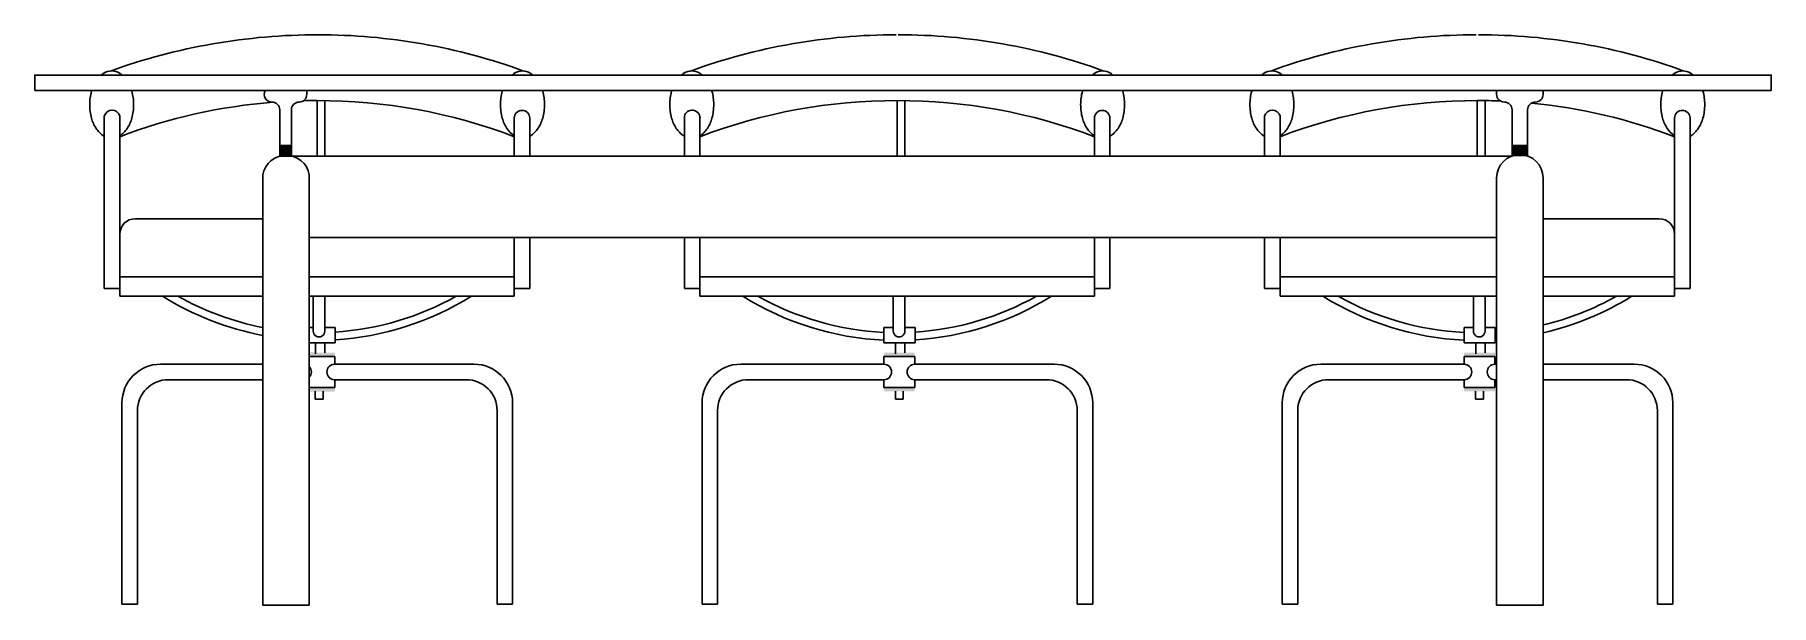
# Model space of a CAD drawing. Extents: x -11 to 213, y 0 to 74.
import ezdxf

# ---------------------------------------------------------------- set-up
doc = ezdxf.new("R2010")
doc.units = 0
doc.header["$LTSCALE"] = 50
doc.header["$MEASUREMENT"] = 0
doc.layers.get('0').update_dxf_attribs({"linetype": 'CONTINUOUS'})

msp = doc.modelspace()

# ---------------------------------------------------------------- linework, layer by layer
at = {"color": 0, "linetype": 'ByBlock'}
for p, q in [((-11.28, 68.36), (-11.28, 66.36)), ((23.9, 65.86), (23.9, 66.36)), ((177.72, 65.86), (177.72, 66.36)), ((183.72, 66.36), (183.72, 65.86)), ((-2.28, 40.79), (-2.28, 63.03)), ((-0.28, 63.03), (-0.28, 39.79)), ((20.4, 63.86), (20.4, 57.86)), ((21.9, 57.86), (21.9, 63.86)), ((25.22, 57.86), (25.22, 65.06)), ((26.22, 65.06), (26.22, 57.86)), ((72.72, 57.86), (72.72, 63.03)), ((74.72, 63.03), (74.72, 57.86)), ((100.22, 57.86), (100.22, 65.06)), ((101.22, 65.06), (101.22, 57.86)), ((147.72, 57.86), (147.72, 63.03)), ((149.72, 63.03), (149.72, 57.86)), ((175.22, 57.86), (175.22, 65.06)), ((176.22, 65.06), (176.22, 57.86)), ((179.72, 57.86), (179.72, 63.86)), ((181.72, 63.86), (181.72, 57.86)), ((50.72, 62.79), (50.72, 57.86)), ((52.72, 62.79), (52.72, 57.86)), ((125.72, 62.79), (125.72, 57.86)), ((127.72, 62.79), (127.72, 57.86)), ((200.72, 62.79), (200.72, 39.79)), ((202.72, 62.79), (202.72, 40.79)), ((179.72, 57.86), (20.4, 57.86)), ((18.22, 49.79), (1.72, 49.79)), ((198.72, 49.79), (183.72, 49.79)), ((24.22, 47.36), (177.72, 47.36)), ((50.72, 47.36), (50.72, 39.79)), ((52.72, 47.36), (52.72, 40.79)), ((72.72, 40.79), (72.72, 47.36)), ((74.72, 47.36), (74.72, 39.79)), ((125.72, 47.36), (125.72, 39.79)), ((127.72, 47.36), (127.72, 40.79)), ((147.72, 40.79), (147.72, 47.36)), ((149.72, 47.36), (149.72, 39.79)), ((-2.28, 40.79), (-0.28, 40.79)), ((-0.28, 42.29), (18.22, 42.29)), ((24.22, 42.29), (50.72, 42.29)), ((50.72, 40.79), (52.22, 40.79)), ((52.72, 40.79), (50.72, 40.79)), ((72.72, 40.79), (74.72, 40.79)), ((74.72, 42.29), (125.72, 42.29)), ((125.72, 40.79), (127.22, 40.79)), ((127.72, 40.79), (125.72, 40.79)), ((147.72, 40.79), (149.72, 40.79)), ((149.72, 42.29), (177.72, 42.29)), ((183.72, 42.29), (200.72, 42.29)), ((200.72, 40.79), (202.22, 40.79)), ((202.72, 40.79), (200.72, 40.79)), ((-0.28, 39.79), (18.22, 39.79)), ((5.22, 39.79), (5.22, 39.79)), ((24.22, 39.79), (50.72, 39.79)), ((24.72, 35.29), (24.72, 39.79)), ((25.02, 39.79), (26.22, 39.79)), ((26.22, 39.79), (26.22, 35.29)), ((74.72, 39.79), (125.72, 39.79)), ((80.22, 39.79), (80.22, 39.79)), ((99.72, 35.29), (99.72, 39.79)), ((100.02, 39.79), (101.22, 39.79)), ((101.22, 39.79), (101.22, 35.29)), ((149.72, 39.79), (177.72, 39.79)), ((155.22, 39.79), (155.22, 39.79)), ((174.72, 35.29), (174.72, 39.79)), ((175.02, 39.79), (176.22, 39.79)), ((176.22, 39.79), (176.22, 35.29)), ((183.72, 39.79), (200.72, 39.79)), ((24.22, 35.76), (24.72, 35.76)), ((27.55, 33.78), (24.22, 33.78)), ((25.02, 32.34), (25.02, 33.78)), ((26.41, 35.76), (26.22, 35.76)), ((26.22, 33.78), (26.22, 32.47)), ((26.41, 35.76), (27.55, 35.76)), ((27.55, 35.76), (27.55, 33.78)), ((98.5, 33.78), (98.5, 35.76)), ((98.5, 35.76), (99.72, 35.76)), ((98.5, 33.78), (98.55, 33.78)), ((102.55, 33.78), (98.55, 33.78)), ((100.02, 32.34), (100.02, 33.78)), ((101.41, 35.76), (101.22, 35.76)), ((101.22, 33.78), (101.22, 32.47)), ((101.41, 35.76), (102.55, 35.76)), ((102.55, 35.76), (102.55, 33.78)), ((173.5, 33.78), (173.5, 35.76)), ((173.5, 35.76), (174.72, 35.76)), ((173.5, 33.78), (173.55, 33.78)), ((177.55, 33.78), (173.55, 33.78)), ((175.02, 32.34), (175.02, 33.78)), ((176.41, 35.76), (176.22, 35.76)), ((176.22, 33.78), (176.22, 32.47)), ((176.41, 35.76), (177.55, 35.76)), ((177.55, 35.76), (177.55, 33.78)), ((24.22, 32), (27.5, 32)), ((27.5, 32), (27.5, 31)), ((98.5, 32), (102.5, 32)), ((98.5, 31), (98.5, 32)), ((102.5, 32), (102.5, 31)), ((173.5, 32), (177.5, 32)), ((173.5, 31), (173.5, 32)), ((177.5, 32), (177.5, 31)), ((5, 31), (18.22, 31)), ((27.5, 31), (45.5, 31)), ((80, 31), (98.5, 31)), ((102.5, 31), (120.5, 31)), ((155, 31), (173.5, 31)), ((177.5, 31), (177.72, 31)), ((183.72, 31), (195.5, 31)), ((18.22, 29), (6, 29)), ((27.5, 28), (24.22, 28)), ((25, 27.5), (25, 26.5)), ((26, 26.5), (26, 27.5)), ((27.5, 29), (27.5, 28)), ((44.5, 29), (27.5, 29)), ((98.5, 29), (81, 29)), ((98.5, 28), (98.5, 29)), ((102.5, 28), (98.5, 28)), ((100, 27.5), (100, 26.5)), ((101, 26.5), (101, 27.5)), ((102.5, 29), (102.5, 28)), ((119.5, 29), (102.5, 29)), ((173.5, 29), (156, 29)), ((173.5, 28), (173.5, 29)), ((177.5, 28), (173.5, 28)), ((175, 27.5), (175, 26.5)), ((176, 26.5), (176, 27.5)), ((177.72, 29), (177.5, 29)), ((177.5, 29), (177.5, 28)), ((194.5, 29), (183.72, 29)), ((0, 0), (0, 26)), ((2, 25), (2, 0)), ((25, 26.5), (26, 26.5)), ((48.5, 0), (48.5, 25)), ((50.5, 26), (50.5, 0)), ((75, 0), (75, 26)), ((77, 25), (77, 0)), ((100, 26.5), (101, 26.5)), ((123.5, 0), (123.5, 25)), ((125.5, 26), (125.5, 0)), ((150, 0), (150, 26)), ((152, 25), (152, 0)), ((175, 26.5), (176, 26.5)), ((198.5, 0), (198.5, 25)), ((200.5, 26), (200.5, 0)), ((2, 0), (0, 0)), ((50.5, 0), (48.5, 0)), ((77, 0), (75, 0)), ((125.5, 0), (123.5, 0)), ((152, 0), (150, 0)), ((200.5, 0), (198.5, 0))]:
    msp.add_line(p, q, dxfattribs=at)
msp.add_lwpolyline([(-11.28, 66.36), (-11.28, 68.36), (213.22, 68.36), (213.22, 66.36)], close=True, dxfattribs=at)
for points in [[(0.01, 68.36, 0.029974), (-0.31, 68.59, 0.142257), (-1.33, 68.88, 0.142257), (-2.35, 68.59, 0.029974), (-2.66, 68.36, 0.078747)], [(50.44, 68.36, -0.029974), (50.76, 68.59, -0.142257), (51.78, 68.88, -0.142257), (52.79, 68.59, -0.029974), (53.11, 68.36, -0.078747)], [(75.01, 68.36, 0.029974), (74.69, 68.59, 0.142257), (73.67, 68.88, 0.142257), (72.65, 68.59, 0.029974), (72.34, 68.36, 0.078747)], [(125.44, 68.36, -0.029974), (125.76, 68.59, -0.142257), (126.78, 68.88, -0.142257), (127.79, 68.59, -0.029974), (128.11, 68.36, -0.078747)], [(150.01, 68.36, 0.029974), (149.69, 68.59, 0.142257), (148.67, 68.88, 0.142257), (147.65, 68.59, 0.029974), (147.34, 68.36, 0.078747)], [(200.44, 68.36, -0.029974), (200.76, 68.59, -0.142257), (201.78, 68.88, -0.142257), (202.79, 68.59, -0.029974), (203.11, 68.36, -0.078747)], [(-3.91, 66.36, 0.005018), (-3.94, 66.27, 0.066142), (-4.17, 64.54, 0.066142), (-3.94, 62.8, 0.078747), (-3.34, 61.46, 0.107167), (-2.35, 60.48, 0.010618), (-2.28, 60.44, 0.142257)], [(-0.28, 60.5, 0.103935), (0.68, 61.46, 0.078747), (1.28, 62.8, 0.066142), (1.51, 64.54, 0.066142), (1.28, 66.27, 0.005018), (1.26, 66.36, 0.107167)], [(50.72, 60.5, -0.103935), (49.77, 61.46, -0.078747), (49.17, 62.8, -0.066142), (48.94, 64.54, -0.066142), (49.17, 66.27, -0.005018), (49.19, 66.36, -0.107167)], [(54.36, 66.36, -0.005018), (54.39, 66.27, -0.066142), (54.62, 64.54, -0.066142), (54.39, 62.8, -0.078747), (53.78, 61.46, -0.107167), (52.79, 60.48, -0.010618), (52.72, 60.44, -0.142257)], [(71.09, 66.36, 0.005018), (71.06, 66.27, 0.066142), (70.83, 64.54, 0.066142), (71.06, 62.8, 0.078747), (71.66, 61.46, 0.107167), (72.65, 60.48, 0.010618), (72.72, 60.44, 0.142257)], [(74.72, 60.5, 0.103935), (75.68, 61.46, 0.078747), (76.28, 62.8, 0.066142), (76.51, 64.54, 0.066142), (76.28, 66.27, 0.005018), (76.26, 66.36, 0.107167)], [(125.72, 60.5, -0.103935), (124.77, 61.46, -0.078747), (124.17, 62.8, -0.066142), (123.94, 64.54, -0.066142), (124.17, 66.27, -0.005018), (124.19, 66.36, -0.107167)], [(129.36, 66.36, -0.005018), (129.39, 66.27, -0.066142), (129.62, 64.54, -0.066142), (129.39, 62.8, -0.078747), (128.78, 61.46, -0.107167), (127.79, 60.48, -0.010618), (127.72, 60.44, -0.142257)], [(146.09, 66.36, 0.005018), (146.06, 66.27, 0.066142), (145.83, 64.54, 0.066142), (146.06, 62.8, 0.078747), (146.66, 61.46, 0.107167), (147.65, 60.48, 0.010618), (147.72, 60.44, 0.142257)], [(149.72, 60.5, 0.103935), (150.68, 61.46, 0.078747), (151.28, 62.8, 0.066142), (151.51, 64.54, 0.066142), (151.28, 66.27, 0.005018), (151.26, 66.36, 0.107167)], [(200.72, 60.5, -0.103935), (199.77, 61.46, -0.078747), (199.17, 62.8, -0.066142), (198.94, 64.54, -0.066142), (199.17, 66.27, -0.005018), (199.19, 66.36, -0.107167)], [(204.36, 66.36, -0.005018), (204.39, 66.27, -0.066142), (204.62, 64.54, -0.066142), (204.39, 62.8, -0.078747), (203.78, 61.46, -0.107167), (202.79, 60.48, -0.010618), (202.72, 60.44, -0.142257)]]:
    msp.add_lwpolyline(points, format="xyb", dxfattribs=at)
for points in [[(24.22, -0.14), (24.22, 55.47, 0.843486), (18.22, 55.47), (18.22, -0.14)], [(177.72, -0.14), (177.72, 55.07, -1), (183.72, 55.07), (183.72, -0.14)]]:
    msp.add_lwpolyline(points, format="xyb", close=True, dxfattribs=at)
for centre, radius, start, end in [((25.36, -5.71), 79.27, 89.9985, 109.7915), ((25.36, -4.19), 77.75, 70.0149, 90), ((100.09, -4.19), 77.75, 90, 109.9851), ((100.36, -4.19), 77.75, 70.0149, 90), ((175.09, -4.19), 77.75, 90, 109.9851), ((175.36, -4.19), 77.75, 70.0149, 90), ((19.4, 65.86), 1, 150, 270), ((22.9, 65.86), 1, 270, 0), ((178.72, 65.86), 1, 180, 270), ((182.72, 65.86), 1, 270, 0), ((-1.28, 62.79), 1.03, 13.4535, 166.5465), ((25.09, -6.19), 71.25, 94.4491, 110.8551), ((19.4, 63.86), 1, 0, 90), ((22.9, 63.86), 1, 90, 180), ((25.09, -6.19), 71.25, 89.8925, 91.2963), ((25.36, -6.19), 71.25, 69.1449, 90.1075), ((51.72, 62.79), 1, 0, 180), ((73.72, 62.79), 1.03, 1.6875, 166.5465), ((100.09, -6.19), 71.25, 89.8925, 110.8551), ((100.36, -6.19), 71.25, 69.1449, 90.1075), ((126.72, 62.79), 1, 0, 180), ((148.72, 62.79), 1.03, 13.4535, 166.5465), ((175.09, -6.19), 71.25, 89.8925, 110.8551), ((175.36, -6.19), 71.25, 87.7089, 90.1075), ((178.72, 63.86), 1, 0, 90), ((182.72, 63.86), 1, 90, 180), ((175.36, -6.19), 71.25, 69.1449, 84.4653), ((201.72, 62.79), 1, 0, 180), ((1.72, 47.79), 2, 90, 180), ((198.72, 47.79), 2, 0, 90), ((25.22, 71.79), 37.72, 238.0452, 259.3038), ((25.22, 71.79), 36.72, 240.6422, 259.0089), ((25.22, 71.79), 37.72, 273.5316, 301.9548), ((25.22, 71.79), 36.72, 273.6279, 299.3578), ((100.22, 71.79), 37.72, 238.0452, 267.3776), ((100.22, 71.79), 36.72, 240.6422, 267.3061), ((100.22, 71.79), 37.72, 273.5316, 301.9548), ((100.22, 71.79), 36.72, 273.6279, 299.3578), ((175.22, 71.79), 37.72, 238.0452, 267.3776), ((175.22, 71.79), 36.72, 240.6422, 267.3061), ((175.22, 71.79), 37.72, 283.0249, 301.9548), ((175.22, 71.79), 36.72, 283.3861, 299.3578), ((25.47, 35.27), 0.748, 178.7967, 1.1949), ((100.47, 35.27), 0.748, 178.7967, 1.1949), ((175.47, 35.27), 0.748, 178.7967, 1.1949), ((175.22, 71.79), 36.72, 273.6279, 273.9044), ((175.22, 71.79), 37.72, 273.5316, 273.8007), ((5, 26), 5, 90, 180), ((23.5, 30), 1, 316.3683, 43.6317), ((27.5, 30), 1, 90, 270), ((45.5, 26), 5, 0, 90), ((80, 26), 5, 90, 180), ((98.5, 30), 1, 270, 90), ((102.5, 30), 1, 90, 270), ((120.5, 26), 5, 0, 90), ((155, 26), 5, 90, 180), ((173.5, 30), 1, 270, 90), ((177.5, 30), 1, 90, 270), ((195.5, 26), 5, 0, 90), ((6, 25), 4, 90, 180), ((44.5, 25), 4, 0, 90), ((81, 25), 4, 90, 180), ((119.5, 25), 4, 0, 90), ((156, 25), 4, 90, 180), ((194.5, 25), 4, 0, 90)]:
    msp.add_arc(centre, radius, start, end, dxfattribs=at)
for points in [[(20.4, 57.86), (21.9, 57.86), (20.4, 59.36), (21.9, 59.36)], [(179.72, 57.86), (181.72, 57.86), (179.72, 59.36), (181.72, 59.36)], [(24.21, 32.52), (27.5, 32.48), (24.21, 31.94), (27.5, 31.94)], [(98.5, 32), (98.5, 32.5), (102.5, 32), (102.5, 32.5)], [(173.5, 32), (173.5, 32.5), (177.5, 32), (177.5, 32.5)], [(24.21, 28.02), (27.5, 28.02), (24.21, 27.44), (27.5, 27.44)], [(98.5, 28), (102.5, 28), (98.5, 27.5), (102.5, 27.5)], [(173.5, 28), (177.5, 28), (173.5, 27.5), (177.5, 27.5)]]:
    msp.add_solid(points, dxfattribs=at)

doc.saveas('drawing.dxf')
